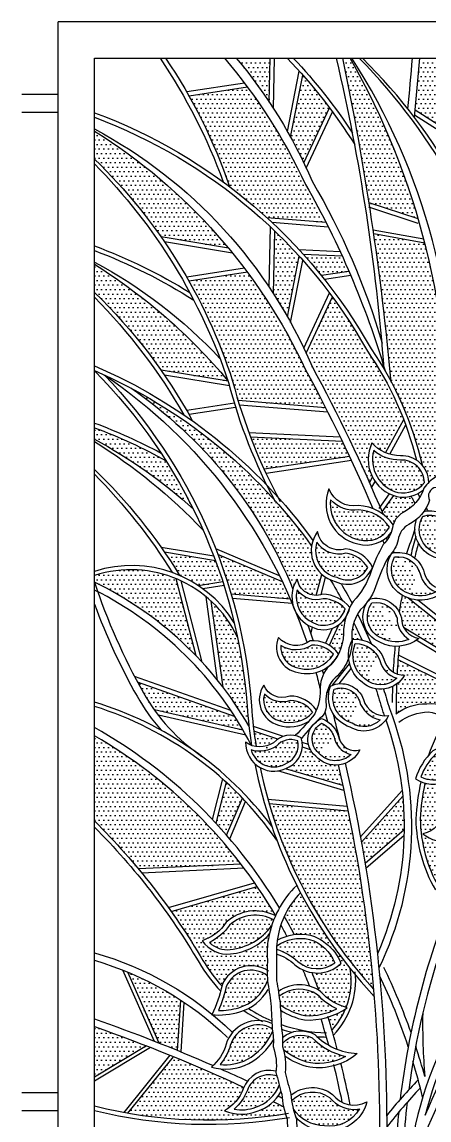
# Model space of a CAD drawing. Extents: x -6708 to 51378, y -17661 to 34250.
# Drawn here: x 38494 to 39056, y 4296 to 5809 of the extents above; entities that cross this region are included whole.
import ezdxf

# ---------------------------------------------------------------- set-up
doc = ezdxf.new("R2010")
doc.units = 0
doc.header["$LTSCALE"] = 5
doc.header["$MEASUREMENT"] = 0
doc.layers.get('0').update_dxf_attribs({"linetype": 'CONTINUOUS'})
for name, color, linetype in [('0-BCA', 33, 'CONTINUOUS'), ('1', 1, 'CONTINUOUS'), ('MET', 2, 'CONTINUOUS')]:
    doc.layers.add(name, color=color, linetype=linetype)
pattern_1 = [(0, (10450.8685, 8246.9115), (3.125, 6.25), [0, -6.25])]

msp = doc.modelspace()

# ---------------------------------------------------------------- hatches: boundary and pattern name
at = {"layer": 'MET'}
h = msp.add_hatch(dxfattribs=at)
h.set_pattern_fill('DOTS', color=256, scale=100, style=0)
h.set_pattern_definition(pattern_1)
h.paths.add_polyline_path([(38835.2, 5699.1), (38836.5, 5759.5), (38789.7, 5759.5, -0.028256)])
h.paths.add_polyline_path([(38918.3, 5691.2, 0.020153), (38881.7, 5736.1), (38864.7, 5650.5, -0.014801), (38882.9, 5615.2)])
h = msp.add_hatch(dxfattribs=at)
h.set_pattern_fill('DOTS', color=256, scale=100, style=0)
h.set_pattern_definition(pattern_1)
h.paths.add_polyline_path([(39049.8, 5504.7), (38979.4, 5517.3, -0.013052), (39003.5, 5313.1, -0.067332), (39045.9, 5198.9, -0.174695), (39055.3, 5175, -0.066106), (39065, 5182.3, -0.009125), (39081.3, 5217.3, 0.070612)])
h.paths.add_polyline_path([(38947, 5759.5), (38936.7, 5759.5, -0.012859), (38973, 5560.2), (39040.8, 5538, 0.058646)])
h = msp.add_hatch(dxfattribs=at)
h.set_pattern_fill('DOTS', color=256, scale=100, style=0)
h.set_pattern_definition(pattern_1)
h.paths.add_polyline_path([(39087.1, 5759.5), (39042.8, 5759.5, -0.00456), (39036.3, 5687.9), (39096.3, 5649.4, 0.02686)])
h.paths.add_polyline_path([(39096.2, 5585.1, 0.005662), (39096.7, 5608.3), (39077.2, 5617.3, -0.012032)])
h = msp.add_hatch(dxfattribs=at)
h.set_pattern_fill('DOTS', color=256, scale=100, style=0)
h.set_pattern_definition(pattern_1)
h.paths.add_polyline_path([(38832.1, 5539.6), (38913.6, 5533, 0.0123), (38885.3, 5585.4, 0.050651), (38805.2, 5719.8), (38724.6, 5707.4, -0.046527), (38780.5, 5582.5, -0.023137)])
h.paths.add_polyline_path([(38882.4, 5489, -0.013133), (38907.1, 5460), (38945.2, 5465.7, 0.004671), (38936, 5486.4)])
h = msp.add_hatch(dxfattribs=at)
h.set_pattern_fill('DOTS', color=256, scale=100, style=0)
h.set_pattern_definition(pattern_1)
h.paths.add_polyline_path([(38594.2, 5659.1), (38594.2, 5620.4, -0.04806), (38686.1, 5513.1), (38778.9, 5497.8, 0.079678)])
h.paths.add_polyline_path([(38784.7, 5314.4, 0.009498), (38792.3, 5287.6), (38913, 5277.7, 0.006702), (38885.3, 5330.1, 0.050651), (38805.2, 5464.5), (38724.6, 5452, -0.051095)])
h.paths.add_polyline_path([(38809.5, 5237.2, 0.016347), (38828.2, 5192.9), (38945.9, 5210.5, 0.002576), (38936.1, 5231)])
h = msp.add_hatch(dxfattribs=at)
h.set_pattern_fill('DOTS', color=256, scale=100, style=0)
h.set_pattern_definition(pattern_1)
h.paths.add_polyline_path([(38841, 5434.9, -0.013837), (38860.2, 5403.2), (38876.6, 5486.4, 0.016904), (38842.8, 5521.3)])
h.paths.add_polyline_path([(38973.3, 5174.4), (38977.5, 5182, -0.236339), (38976.9, 5229.2, 0.113645), (38995.7, 5215.7), (39020.6, 5261.5, 0.059522), (38970.6, 5355.5, 0.031016), (38922.4, 5430.4), (38886.2, 5352.8, -0.007434), (38894.3, 5334.6, -0.020135)])
h.paths.add_polyline_path([(38990.8, 5134.1, -0.000382), (38992.1, 5130.9, -0.085613), (39006.1, 5116.2, -0.211809), (39019.8, 5133.1, 0.089028), (39036.6, 5146.1, 0.001039), (39033, 5152.1, 0.001437), (39031.1, 5155.8, -0.115598), (39011.1, 5155.2, -0.020679), (39006.9, 5156.5)])
h = msp.add_hatch(dxfattribs=at)
h.set_pattern_fill('DOTS', color=256, scale=100, style=0)
h.set_pattern_definition(pattern_1)
h.paths.add_polyline_path([(38686.1, 5329.4), (38778.5, 5314.2, 0.000262), (38778.2, 5314.9, 0.079323), (38594.2, 5475.4), (38594.2, 5436.7, -0.04806)])
h = msp.add_hatch(dxfattribs=at)
h.set_pattern_fill('DOTS', color=256, scale=100, style=0)
h.set_pattern_definition(pattern_1)
h.paths.add_polyline_path([(38764.4, 5075.3, -0.019491), (38782.7, 5020.9), (38864.1, 5014, 0.008993), (38853.3, 5037.7)])
h.paths.add_polyline_path([(38644.2, 5305, -0.146878), (38867.9, 5027.8, -0.082965), (38873.8, 5041.3, 0.368074), (38900.1, 5019.1), (38907.8, 5048, -0.25418), (38893.6, 5087.1, 0.116693)])
h.paths.add_polyline_path([(38937.5, 4966, -0.069145), (38940.8, 4988.4, -0.093982), (38931.3, 4978.5), (38918.2, 4950.2, -0.09996), (38930.9, 4938.6, 0.115857)])
h.paths.add_polyline_path([(38951.8, 4981.3, 0.070049), (38949, 4964.4, -0.022195), (38949.4, 4958.2, -0.0826), (38962.7, 4957.8, 0.009056)])
h = msp.add_hatch(dxfattribs=at)
h.set_pattern_fill('DOTS', color=256, scale=100, style=0)
h.set_pattern_definition(pattern_1)
h.paths.add_polyline_path([(38730.7, 5137.7, 0.026278), (38693.1, 5204.6, 0.037889), (38594.2, 5250.2), (38594.2, 5234.3, -0.062663)])
h.paths.add_polyline_path([(38690.9, 5078.4, -0.012858), (38711.5, 5046.6, -0.045024), (38737.7, 5032.3), (38771.3, 5037.5, 0.010614), (38761.2, 5066.8)])
h = msp.add_hatch(dxfattribs=at)
h.set_pattern_fill('DOTS', scale=100, style=0)
h.set_pattern_definition(pattern_1)
edge = h.paths.add_edge_path()
edge.add_arc((38908, 4971.7), 42.9, 42.4347, 87.7573)
edge.add_arc((38900, 5045.7), 32.6, 216.1166, 287.2577, ccw=False)
edge.add_arc((38911.3, 5016.8), 38.8, 165.605, 247.4768)
edge.add_arc((38910.1, 5008.4), 30.6, 243.5251, 345.2523)
edge = h.paths.add_edge_path()
edge.add_arc((38935.6, 5035.9), 41.5, 31.3781, 82.4478)
edge.add_arc((38931.4, 5111.7), 35.9, 212.1859, 285.5371, ccw=False)
edge.add_arc((38936.6, 5080.7), 37.5, 161.5606, 257.0397)
edge.add_arc((38943.2, 5071.3), 31.1, 241.2384, 333.6474)
edge = h.paths.add_edge_path()
edge.add_arc((38956.3, 5083.1), 53.8, 33.8978, 87.578)
edge.add_arc((38951.9, 5179), 42.7, 221.2854, 278.9359, ccw=False)
edge.add_arc((38969.6, 5144.8), 50.2, 173.0921, 257.7815)
edge.add_arc((38968.8, 5131.3), 36.9, 254.6177, 330.3629)
edge = h.paths.add_edge_path()
edge.add_arc((39017.5, 5173.8), 31.8, 1.3562, 92.1256)
edge.add_arc((39015.8, 5263.2), 57.6, 230.757, 270.5639, ccw=False)
edge.add_arc((39024.3, 5206.2), 46.7, 164.5842, 255.2337)
edge.add_arc((39019.7, 5198.2), 37.9, 258.8615, 321.3503)
edge = h.paths.add_edge_path()
edge.add_arc((39056.9, 5101.2), 28.6, 7.5818, 110.6768, ccw=False)
edge.add_arc((39137.1, 5115.4), 53, 191.3468, 226.4304)
edge.add_arc((39083.3, 5125.5), 51.5, 248.9836, 289.6136, ccw=False)
edge.add_arc((39077.4, 5110.4), 35.3, 150.1777, 249.189, ccw=False)
edge = h.paths.add_edge_path()
edge.add_arc((39013, 5041.4), 31, 13.6108, 99.1965, ccw=False)
edge.add_arc((39078.1, 5057.4), 36, 194.1039, 248.4346)
edge.add_arc((39043.8, 5060.3), 41.9, 245.7438, 300.1079, ccw=False)
edge.add_arc((39038.9, 5055), 35.3, 151.2176, 249.4447, ccw=False)
edge = h.paths.add_edge_path()
edge.add_arc((38982.8, 4979.4), 29.8, 15.8061, 101.5558, ccw=False)
edge.add_arc((39045.7, 4987.7), 34.2, 180.282, 238.6534)
edge.add_arc((39010.7, 4997.1), 42.4, 241.5645, 294.0302, ccw=False)
edge.add_arc((39002.2, 4989.4), 31.8, 142.9301, 248.3543, ccw=False)
edge = h.paths.add_edge_path()
edge.add_arc((38954.7, 4917.9), 34.7, 18.9456, 91.3188, ccw=False)
edge.add_arc((39022, 4938.8), 35.9, 195.6588, 252.0736)
edge.add_arc((38988.6, 4928.2), 32.4, 228.2761, 313.6683, ccw=False)
edge.add_arc((38991.1, 4936.5), 40.5, 156.6453, 233.54, ccw=False)
at = {"layer": 'MET', "linetype": 'CONTINUOUS'}
h = msp.add_hatch(dxfattribs=at)
h.set_pattern_fill('DOTS', color=256, scale=100, style=0)
h.set_pattern_definition(pattern_1)
h.paths.add_polyline_path([(38799, 4833.4, 0.011269), (38787.5, 4852.2), (38653.7, 4899.4, 0.004849), (38661.7, 4884.8, 0.026856), (38676.8, 4861.1)])
h.paths.add_polyline_path([(38771.5, 4892.5, -0.03218), (38807.2, 4839.2, -0.010433), (38804.6, 4866.4, 0.03293), (38791.3, 4961.7, 0.095283), (38755, 5011.1)])
h.paths.add_polyline_path([(38733.8, 4936.2), (38706.5, 5042.1, 0.178368), (38594.2, 5046.4), (38594.2, 5037.4, -0.087067)])
at = {"layer": 'MET'}
h = msp.add_hatch(dxfattribs=at)
h.set_pattern_fill('DOTS', color=256, scale=100, style=0)
h.set_pattern_definition(pattern_1)
h.paths.add_polyline_path([(39052.5, 4869.6, -0.143846), (39079.6, 4864.5, -0.002967), (39083.4, 4895.4), (39012.8, 4930.4, 0.00581), (39011.5, 4910.9, 0.08905), (39021.9, 4908.9, -0.107789), (39010.9, 4896.8, 0.012105), (39010.4, 4856.1, -0.167276)])
h.paths.add_polyline_path([(39027, 5015.4, -0.01521), (39024.3, 5016.5, -0.039796), (39018.4, 5019.3, 0.007004), (39014.5, 4996.1, -0.058752), (39017.5, 4988.3, 0.123248), (39020.5, 4974.9), (39088.6, 4933.4, -0.002798), (39093, 4962.4)])
h = msp.add_hatch(dxfattribs=at)
h.set_pattern_fill('DOTS', scale=100, style=0)
h.set_pattern_definition(pattern_1)
edge = h.paths.add_edge_path()
edge.add_arc((38865, 4793.9), 26.4, 68.8835, 138.5713)
edge.add_arc((38822.4, 4844.1), 39.9, 252.055, 304.8191, ccw=False)
edge.add_arc((38841.7, 4815.7), 33.1, 196.8514, 303.465)
edge.add_arc((38847.7, 4812.7), 27.4, 296.5563, 372.3117)
edge = h.paths.add_edge_path()
edge.add_arc((38894.9, 4813.8), 31.5, 11.2351, 66.5484, ccw=False)
edge.add_arc((38954, 4828.8), 29.5, 197.5881, 258.9562)
edge.add_arc((38926.8, 4822.3), 31.1, 221.4504, 313.865, ccw=False)
edge.add_arc((38919.2, 4820.8), 24.8, 118.2448, 230.5735, ccw=False)
edge = h.paths.add_edge_path()
edge.add_arc((38934.3, 4864.6), 26.8, 19.782, 110.9838, ccw=False)
edge.add_arc((38995, 4884), 37, 196.1986, 259.531)
edge.add_arc((38965.8, 4869.3), 31.2, 238.147, 316.0107, ccw=False)
edge.add_arc((38960.1, 4878.3), 37.2, 162.3712, 253.1445, ccw=False)
edge = h.paths.add_edge_path()
edge.add_arc((38895.9, 4913.1), 37.3, 41.7668, 93.2044)
edge.add_arc((38872.4, 4982.4), 38.5, 236.7425, 303.7634, ccw=False)
edge.add_arc((38880.8, 4947.9), 29.6, 175.6353, 261.4581)
edge.add_arc((38887.5, 4959.2), 42, 254.6677, 329.647)
edge = h.paths.add_edge_path()
edge.add_arc((38864.7, 4837.6), 36.5, 33.2517, 90.0682)
edge.add_arc((38853.3, 4905.9), 33.7, 222.7691, 289.6208, ccw=False)
edge.add_arc((38857.8, 4875.1), 30.3, 164.9851, 254.9151)
edge.add_arc((38863.2, 4887), 43.2, 252.0503, 317.5348)
h = msp.add_hatch(dxfattribs=at)
h.set_pattern_fill('DOTS', scale=100, style=0)
h.set_pattern_definition(pattern_1)
edge = h.paths.add_edge_path()
edge.add_arc((39158.5, 4357.2), 24.5, 71.5768, 160.3033)
edge.add_arc((39108.7, 4387.2), 34.4, 275.7529, 320.8708, ccw=False)
edge.add_arc((39132.6, 4365.8), 24.2, 212.2523, 298.1657)
edge.add_arc((39124.3, 4381.5), 41.9, 298.0731, 358.5435)
edge = h.paths.add_edge_path()
edge.add_arc((39191.3, 4406.4), 19.8, 26.1456, 133.9812, ccw=False)
edge.add_arc((39229.3, 4435.8), 29, 225.6729, 278.075)
edge.add_arc((39209.8, 4416.7), 25.4, 261.6893, 337.9388, ccw=False)
edge.add_arc((39209.6, 4423.6), 32.3, 185.3549, 263.8417, ccw=False)
edge = h.paths.add_edge_path()
edge.add_arc((39187.3, 4481.9), 18.5, 34.7628, 132.7768, ccw=False)
edge.add_arc((39225.2, 4510.4), 29, 218.2828, 292.3511)
edge.add_arc((39213.5, 4485.3), 22.8, 245.8707, 355.6218, ccw=False)
edge.add_arc((39212.7, 4502.1), 38.6, 189.9909, 257.211, ccw=False)
edge = h.paths.add_edge_path()
edge.add_arc((39157.2, 4430), 23.6, 77.867, 156.4098)
edge.add_arc((39100.7, 4449.6), 36.3, 289.1803, 343.7899, ccw=False)
edge.add_arc((39130.4, 4427.5), 21.6, 214.3541, 330.787)
edge.add_arc((39110.7, 4451), 51.5, 318.5729, 362.2749)
edge = h.paths.add_edge_path()
edge.add_arc((39149.1, 4489.9), 36.5, 84.292, 151.3415)
edge.add_arc((39061.1, 4529.6), 60.2, 302.3873, 338.3712, ccw=False)
edge.add_arc((39111.1, 4491.9), 22.1, 216.6058, 298.1262)
edge.add_arc((39107.5, 4516.5), 46.2, 287.5358, 372.1232)
edge = h.paths.add_edge_path()
edge.add_arc((39184.2, 4558.2), 18.2, 31.6944, 158.7938, ccw=False)
edge.add_arc((39230.1, 4585.3), 35.1, 209.9539, 288.287)
edge.add_arc((39209.1, 4562.3), 33.6, 243.2441, 342.116, ccw=False)
edge.add_arc((39207.2, 4570.5), 40.4, 188.1268, 250.9374, ccw=False)
edge = h.paths.add_edge_path()
edge.add_arc((39140.3, 4575.6), 24.5, 80.198, 160.4093)
edge.add_arc((39069.6, 4597.9), 49.6, 284.6699, 343.5005, ccw=False)
edge.add_arc((39104.2, 4564.2), 26.3, 212.9125, 304.51)
edge.add_arc((39101.3, 4584.7), 45.7, 292.9115, 379.2699)
edge = h.paths.add_edge_path()
edge.add_arc((39176.6, 4631.3), 26.1, 50.9417, 146.4228, ccw=False)
edge.add_arc((39224.7, 4709.3), 65.8, 241.3063, 276.7007)
edge.add_arc((39192.2, 4658.6), 42.8, 254.3449, 339.8674, ccw=False)
edge.add_arc((39189.3, 4651.2), 34.8, 189.0064, 255.7128, ccw=False)
edge = h.paths.add_edge_path()
edge.add_arc((39127.7, 4645.8), 25.9, 81.1666, 174.8095)
edge.add_arc((39040, 4666.4), 64.5, 302.039, 343.5829, ccw=False)
edge.add_arc((39089.6, 4647.2), 38.7, 246.6656, 293.4272)
edge.add_arc((39085.4, 4656.3), 48.7, 293.6978, 378.0338)
edge = h.paths.add_edge_path()
edge.add_arc((39167.2, 4697.2), 25.2, 63.4248, 148.4833, ccw=False)
edge.add_arc((39201.8, 4761.3), 47.6, 240.683, 296.8199)
edge.add_arc((39179, 4731), 46, 262.8804, 344.6489, ccw=False)
edge.add_arc((39171.7, 4711.3), 26, 182.014, 273.4981, ccw=False)
edge = h.paths.add_edge_path()
edge.add_arc((39106.6, 4718.8), 26.3, 71.4014, 171.2686)
edge.add_arc((39041, 4723.5), 39.6, 299.7351, 359.1111, ccw=False)
edge.add_arc((39079.9, 4731.7), 46.8, 245.8155, 275.6657)
edge.add_arc((39068.7, 4730.6), 48.1, 289.1317, 375.8481)
edge = h.paths.add_edge_path()
edge.add_arc((39088.9, 4758.4), 48.3, 80.7215, 120.5242)
edge.add_arc((39126.8, 4737.1), 88.6, 134.7962, 158.931)
edge.add_arc((39061.2, 4802.6), 37.8, 242.9832, 296.3684)
edge.add_arc((39067.6, 4797.2), 30.3, 290.0811, 376.8318)
edge = h.paths.add_edge_path()
edge.add_arc((39152.2, 4777.1), 26.1, 43.1749, 157.2066, ccw=False)
edge.add_arc((39207.4, 4866.2), 79.9, 243.0519, 273.8288)
edge.add_arc((39163.8, 4809.2), 54, 261.6878, 335.0862, ccw=False)
edge.add_arc((39164.9, 4791.9), 37.1, 187.1713, 256.0957, ccw=False)
edge = h.paths.add_edge_path()
edge.add_arc((39132.1, 4851.9), 28.4, 53.8953, 190.5436, ccw=False)
edge.add_arc((39198.5, 4953.1), 92.7, 237.5778, 260.5634)
edge.add_arc((39116.5, 4932.7), 97.5, 276.0003, 313.2797, ccw=False)
edge.add_arc((39128.3, 4867.2), 31.6, 220.3688, 267.0518, ccw=False)
h = msp.add_hatch(dxfattribs=at)
h.set_pattern_fill('DOTS', color=256, scale=100, style=0)
h.set_pattern_definition(pattern_1)
h.paths.add_polyline_path([(39120.5, 4676.9, -0.001097), (39122.7, 4681.2, -0.005939), (39132.4, 4703, 0.044288), (39125.1, 4718.2, -0.003625), (39122.8, 4730.8, -0.324126), (39085.8, 4679.3, -0.198244), (39047.1, 4690.4, 0.361189), (39074.7, 4723.3, -0.501947), (39120, 4748.2, -0.000323), (39119.9, 4749.3, 0.156949), (39111.6, 4785, -0.101274), (39101.7, 4813, -0.03088), (39089.4, 4840, 0.039107), (39083.3, 4846, 0.036089), (39064.3, 4806.8, -0.176208), (39101.1, 4811.2, -0.424854), (39080.4, 4763.2, -0.17978), (39050, 4760.3, 0.041284), (39043.4, 4710.9, 0.127883), (39069.6, 4615.9, 0.188197), (39096, 4649.3, -0.318704)])
h = msp.add_hatch(dxfattribs=at)
h.set_pattern_fill('DOTS', color=256, scale=100, style=0)
h.set_pattern_definition(pattern_1)
h.paths.add_polyline_path([(38973.9, 4482), (38979.1, 4476.4, 0.028069), (38944, 4721.8), (38835.2, 4731.5, 0.111187)])
h.paths.add_polyline_path([(38899.3, 4797.3, -0.092086), (38892.2, 4806.1), (38880.9, 4809.8, -0.259894), (38862.9, 4782.9, -0.038094), (38857.7, 4780.1), (38936.7, 4756.9, 0.003299), (38930.3, 4785.3, -0.236624)])
h.paths.add_polyline_path([(38841.1, 4815.9, -0.060634), (38847.1, 4820.9), (38814.1, 4831.8, 0.008253), (38817.2, 4810.6, 0.187076)])
at = {"layer": 'MET', "linetype": 'CONTINUOUS'}
h = msp.add_hatch(dxfattribs=at)
h.set_pattern_fill('DOTS', color=256, scale=100, style=0)
h.set_pattern_definition(pattern_1)
h.paths.add_polyline_path([(38796.2, 4648.7, 0.099038), (38594.2, 4825.5), (38594.2, 4708.1, -0.023587), (38654.9, 4641.9)])
h.paths.add_polyline_path([(38835.4, 4552.6, -0.201809), (38782, 4524.8, -0.279095), (38742.9, 4543, 0.164509), (38775.9, 4568.4, -0.315427), (38843.8, 4577.4, -0.00052), (38843.9, 4577.7, 0.017344), (38818.5, 4617.8), (38700, 4583.4, -0.021153), (38743.8, 4515.8, 0.054369), (38770, 4480.6, 0.001844), (38770.3, 4481.9, -0.461655), (38832.4, 4502.1, -0.007468), (38832.7, 4516.9, -0.058651), (38834, 4545.8, -0.012704)])
h = msp.add_hatch(dxfattribs=at)
h.set_pattern_fill('DOTS', color=256, scale=100, style=0)
h.set_pattern_definition(pattern_1)
h.paths.add_polyline_path([(38798.2, 4739.6, 0.016289), (38775.8, 4761.5), (38761.5, 4705.1, -0.007974), (38776.4, 4688.7)])
h.paths.add_polyline_path([(38946.8, 4504.7, -0.047669), (38878.4, 4609.1, 0.085747), (38856, 4576.7, -0.010283), (38869.7, 4551.6, -0.088971), (38892.3, 4550.7, -0.090608), (38913, 4539.7, -0.140702), (38934.1, 4511.6, -0.233474), (38894.2, 4499, -0.009509), (38903.8, 4474.5, -0.012903), (38906.1, 4473, 0.152599), (38941.3, 4451.1, 0.136221)])
h.paths.add_polyline_path([(38940.5, 4449.1, -0.071251), (38916.3, 4437.8, -0.003893), (38921.7, 4419.6, 0.087448)])
at = {"layer": 'MET'}
h = msp.add_hatch(dxfattribs=at)
h.set_pattern_fill('DOTS', color=256, scale=100, style=0)
h.set_pattern_definition(pattern_1)
h.paths.add_polyline_path([(39021.2, 4696.4, 0.026131), (39019.3, 4742.1), (38962.3, 4679, -0.003305), (38967.3, 4650)])
h = msp.add_hatch(dxfattribs=at)
h.set_pattern_fill('DOTS', scale=100, style=0)
h.set_pattern_definition(pattern_1)
h.paths.add_polyline_path([(38838.5, 4563.8, -0.015951), (38841.4, 4571.9, 0.314344), (38780.5, 4564.5, -0.131146), (38752.7, 4540.6, 0.223388), (38781.4, 4530.8, 0.213147)])
h.paths.add_polyline_path([(38874.7, 4514.3, 0.347577), (38925.8, 4512.5, 0.222597), (38890.7, 4544.9, 0.206856), (38845.5, 4535.9, 0.009459), (38845.2, 4531.2, -0.11711)])
at = {"layer": 'MET', "linetype": 'CONTINUOUS'}
h = msp.add_hatch(dxfattribs=at)
h.set_pattern_fill('DOTS', color=256, scale=100, style=0)
h.set_pattern_definition(pattern_1)
h.paths.add_polyline_path([(38713.1, 4461.1, 0.046925), (38639.6, 4500), (38682.7, 4402.3, -0.003181), (38708.9, 4391.7)])
h.paths.add_polyline_path([(38665.9, 4398.2, 0.00864), (38594.2, 4424.6), (38594.2, 4355.1)])
h.paths.add_polyline_path([(38799.5, 4338.9, -0.013264), (38800.2, 4340.8, 0.011996), (38703.1, 4383.3), (38640.3, 4305.5, 0.084112), (38857.5, 4304.7, -0.018968), (38855, 4314.3, 0.001777), (38840.9, 4321.2, -0.11308), (38818.7, 4308, -0.19603), (38773.4, 4308.6, 0.170741)])
at = {"layer": 'MET'}
h = msp.add_hatch(dxfattribs=at)
h.set_pattern_fill('DOTS', scale=100, style=0)
h.set_pattern_definition(pattern_1)
h.paths.add_polyline_path([(38832.7, 4487.7, 0.000117), (38832.7, 4487.9, -0.003517), (38832.5, 4494.8, 0.489687), (38776, 4480.1, -0.048306), (38765.1, 4446.6, 0.074583), (38793.1, 4450.7, 0.23813)])
h.paths.add_polyline_path([(38848.8, 4466.4, -0.004907), (38850.1, 4456.3, -0.000458), (38850.2, 4454.8, 0.101386), (38884.5, 4439.8, 0.129701), (38928.6, 4449.1, -0.109915), (38902, 4468.5, 0.323746)])
h.paths.add_polyline_path([(38839.9, 4417.7, 0.01156), (38839.2, 4421.6, 0.000146), (38839.2, 4422.1, 0.472912), (38781.5, 4398.6, -0.105823), (38767.6, 4372.5, 0.145286), (38804.5, 4379.1, 0.159444)])
h.paths.add_polyline_path([(38892.1, 4374.5, 0.164545), (38940.6, 4383.6, -0.142619), (38894.4, 4409, 0.348834), (38853.5, 4401.3, -0.012315), (38853.3, 4397.1, -0.014463), (38854.7, 4392.6, 0.111348)])
h.paths.add_polyline_path([(38849.1, 4343.7, -0.00325), (38845.8, 4356.4, 0.420078), (38805.1, 4336.9, -0.122003), (38786.8, 4310.8, 0.14191), (38816.7, 4313.7, 0.223667)])
h.paths.add_polyline_path([(38911.6, 4287.8, 0.31487), (38959.5, 4311.1, -0.271394), (38918.3, 4326.9, 0.367571), (38866.1, 4322.8, 0.021902), (38868.3, 4311.6, 0.248649)])

# ---------------------------------------------------------------- linework, layer by layer
at = {"color": 3}
for p, q in [((38494.2, 5710, 0), (38544.2, 5710, 0)), ((38494.2, 5685, 0), (38544.2, 5685, 0)), ((38494.2, 4333.9, 0), (38544.2, 4333.9, 0)), ((38494.2, 4308.9, 0), (38544.2, 4308.9, 0))]:
    msp.add_line(p, q, dxfattribs=at)
at = {"layer": '0-BCA', "color": 3}
for p, q in [((38544.2, 4209.5), (38544.2, 5809.5)), ((39677.4, 5809.5, 0), (38544.2, 5809.5, 0))]:
    msp.add_line(p, q, dxfattribs=at)
at = {"layer": '1'}
for p, q in [((38835.2, 5699.1, 0), (38836.5, 5759.5, 0)), ((38841, 5690.2, 0), (38842.5, 5759.5, 0)), ((38860.2, 5658.5, 0), (38876.6, 5741.7, 0)), ((38801.1, 5725.2, 0), (38721.4, 5713, 0)), ((38864.7, 5650.5, 0), (38881.7, 5736.1, 0)), ((38805.2, 5719.8, 0), (38724.6, 5707.4, 0)), ((38882.9, 5615.2, 0), (38918.3, 5691.2, 0)), ((38886.2, 5608.1, 0), (38922.4, 5685.7, 0)), ((39096.5, 5642.1, 0), (39035.6, 5681.2, 0)), ((39096.3, 5649.4, 0), (39036.3, 5687.9, 0)), ((39040.8, 5538, 0), (38973, 5560.2, 0)), ((39040.8, 5531.6, 0), (38972.7, 5554, 0)), ((38913.6, 5533, 0), (38832.1, 5539.6, 0)), ((38835.2, 5443.7, 0), (38837, 5526.9, 0)), ((38916.7, 5526.7, 0), (38839.2, 5533, 0)), ((38778.9, 5497.8, 0), (38686.1, 5513.1, 0)), ((38841, 5434.9, 0), (38842.8, 5521.3, 0)), ((39048.5, 5510.1, 0), (38978.7, 5522.5, 0)), ((39049.8, 5504.7, 0), (38979.4, 5517.3, 0)), ((38784.7, 5490.8, 0), (38690.9, 5506.2, 0)), ((38933.2, 5492.5, 0), (38876.7, 5495.3, 0)), ((38860.2, 5403.2, 0), (38876.6, 5486.4, 0)), ((38864.7, 5395.1, 0), (38881.7, 5480.8, 0)), ((38936, 5486.4, 0), (38882.4, 5489, 0)), ((38801.1, 5469.9, 0), (38721.4, 5457.6, 0)), ((38805.2, 5464.5, 0), (38724.6, 5452, 0)), ((38945.2, 5465.7, 0), (38907.1, 5460, 0)), ((38947.6, 5460, 0), (38911.4, 5454.6, 0)), ((38882.9, 5359.9, 0), (38918.3, 5435.9, 0)), ((38886.2, 5352.8, 0), (38922.4, 5430.4, 0)), ((38778.5, 5314.2, 0), (38686.1, 5329.4, 0)), ((38780.3, 5307.8, 0), (38690.9, 5322.5, 0)), ((38787.1, 5284, 0), (38721.4, 5273.9, 0)), ((38913, 5277.7, 0), (38792.3, 5287.6, 0)), ((38788.8, 5278.2, 0), (38724.6, 5268.3, 0)), ((38916.2, 5271.4, 0), (38794.2, 5281.4, 0)), ((38995.7, 5215.7, 0), (39020.6, 5261.5, 0)), ((39001.4, 5213.6, 0), (39023.4, 5254.1, 0)), ((38933.2, 5237.2, 0), (38807.2, 5243.3, 0)), ((38936.1, 5231, 0), (38809.5, 5237.2, 0)), ((38945.9, 5210.5, 0), (38828.2, 5192.9, 0)), ((38948.5, 5204.8, 0), (38830.8, 5187.2, 0)), ((38973.3, 5174.4, 0), (38977.5, 5182, 0)), ((38976.4, 5167.5, 0), (38981.1, 5176.1, 0)), ((38987, 5139, 0), (39001.2, 5158.8, 0)), ((38990.8, 5134.1, 0), (39006.9, 5156.5, 0)), ((38758.8, 5073.3, 0), (38686.1, 5085.2, 0)), ((38761.2, 5066.8, 0), (38690.9, 5078.4, 0)), ((38849.3, 5045.9, 0), (38761.4, 5083.1, 0)), ((38853.3, 5037.7, 0), (38764.4, 5075.3, 0)), ((38706.5, 5042.1, 0), (38733.8, 4936.2, 0)), ((38900.1, 5019.1, 0), (38907.8, 5048, 0)), ((38906.6, 5019.9, 0), (38913, 5044.1, 0)), ((38713.5, 5039, 0), (38742.3, 4927.2, 0)), ((38771.3, 5037.5, 0), (38737.7, 5032.3, 0)), ((38772.9, 5032.7, 0), (38743.7, 5028.2, 0)), ((38764.1, 4901.9, 0), (38748.1, 5017.1, 0)), ((38771.5, 4892.5, 0), (38755, 5011.1, 0)), ((38864.6, 5014, 0), (38782.7, 5020.9, 0)), ((38866.8, 5007.8, 0), (38784.5, 5014.7, 0)), ((39093, 4962.4, 0), (39027, 5015.4, 0)), ((39094.7, 4968.7, 0), (39040.2, 5012.4, 0)), ((38892.5, 4966.6, 0), (38894.7, 4975.1, 0)), ((38912.9, 4952.9, 0), (38922.6, 4974, 0)), ((38918.2, 4950.2, 0), (38931.3, 4978.5, 0)), ((39089.1, 4933.1, 0), (39020.5, 4974.9, 0)), ((39087.7, 4927, 0), (39038, 4957.2, 0)), ((39084.2, 4901.7, 0), (39013.3, 4936.8, 0)), ((39083.4, 4895.4, 0), (39012.8, 4930.4, 0)), ((38782.1, 4860.5, 0), (38649.5, 4907.2, 0)), ((38787.5, 4852.2, 0), (38653.7, 4899.4, 0)), ((38799, 4833.4, 0), (38676.8, 4861.1, 0)), ((38803, 4826.3, 0), (38682.3, 4853.7, 0)), ((38854.9, 4824.7, 0), (38813.3, 4838.4, 0)), ((38847.1, 4820.9, 0), (38814.1, 4831.8, 0)), ((38889.3, 4813.3, 0), (38880.8, 4816.1, 0)), ((38892.2, 4806.1, 0), (38880.9, 4809.8, 0)), ((38938.1, 4750.2, 0), (38846.9, 4777, 0)), ((38936.7, 4756.9, 0), (38857.7, 4780.1, 0)), ((38770.8, 4766.1, 0), (38756.7, 4710.3, 0)), ((38775.8, 4761.5, 0), (38761.5, 4705.1, 0)), ((38776.4, 4688.7, 0), (38798.2, 4739.6, 0)), ((38942.8, 4727.9, 0), (38833.4, 4737.7, 0)), ((38961, 4686.4, 0), (39018.5, 4750.2, 0)), ((38962.3, 4679, 0), (39019.3, 4742.1, 0)), ((38780.7, 4683.6, 0), (38802.7, 4734.9, 0)), ((38944, 4721.8, 0), (38835.2, 4731.5, 0)), ((38967.3, 4650, 0), (39021.2, 4696.4, 0)), ((38968.5, 4643.1, 0), (39021.1, 4688.3, 0)), ((38796.2, 4648.7, 0), (38654.9, 4641.9, 0)), ((38800.6, 4642.9, 0), (38659.7, 4636.2, 0)), ((38696.3, 4588.6, 0), (38814.9, 4623, 0)), ((38700, 4583.4, 0), (38818.5, 4617.8, 0)), ((38632.9, 4502.7, 0), (38676.7, 4404.7, 0)), ((38639.6, 4500, 0), (38682.8, 4402.2, 0)), ((38708.9, 4391.7, 0), (38713.1, 4461.1, 0)), ((38713.8, 4389.7, 0), (38718, 4457.9, 0)), ((38665.9, 4398.2, 0), (38594.2, 4355.1, 0)), ((38671.7, 4395.9, 0), (38594.2, 4349.3, 0)), ((38698.2, 4385.3, 0), (38634.6, 4306.3, 0)), ((38702.9, 4383.1, 0), (38640, 4305.1, 0))]:
    msp.add_line(p, q, dxfattribs=at)
at = {"layer": '1', "color": 1}
for p, q in [((38888.9, 4976.5, 0), (38889.2, 4977.8, 0)), ((38922.3, 4895.1, 0), (38946.1, 4924.9, 0)), ((38931.7, 4897.3, 0), (38948.4, 4918.1, 0)), ((38914.5, 4885.3, 0), (38918.8, 4890.7, 0))]:
    msp.add_line(p, q, dxfattribs=at)
at = {"layer": '1', "color": 1, "elevation": 0}
msp.add_lwpolyline([(38594.2, 5759.5), (39627.4, 5759.5), (39627.4, 4259.5), (38594.2, 4259.5)], close=True, dxfattribs=at)
for points in [[(38684.6, 5759.5, -0.062235), (38771.7, 5589.1)], [(38692.3, 5759.5, -0.067407), (38780.5, 5582.5)], [(38773.6, 5759.5, -0.067075), (38885.3, 5585.4, -0.05785), (38994.9, 5328.6)], [(38789.7, 5759.5, -0.074781), (38894.3, 5590, -0.062226), (38990.8, 5366.8)], [(38860, 5759.5, -0.052671), (38953.1, 5640.4)], [(38868.4, 5759.5, -0.045454), (38950.1, 5656.3)], [(38594.2, 5684.4, -0.178456), (38975.7, 5358.7, -0.096899), (39045.9, 5198.9, -0.096899)], [(38594.2, 5678, -0.177765), (38970.6, 5355.5, -0.092459), (39038.1, 5205.5)], [(38594.2, 5662.1, -0.170667), (38894.3, 5334.6, -0.025471), (38992.1, 5130.9, -0.025471)], [(38594.2, 5659.1, -0.144811), (38885.3, 5330.1, -0.024063), (38977.9, 5138.8)], [(38594.2, 5620.4, -0.124211), (38784.7, 5314.4, 0.060983), (38850.5, 5148.3)], [(38594.2, 5613.8, -0.116043), (38779, 5312.6, 0.059542), (38843.4, 5148.3)], [(38594.2, 5500.7, -0.05056), (38725.7, 5436.5, -0.05056)], [(38594.2, 5494.3, -0.053412), (38731.3, 5425.8, -0.053412)], [(38594.2, 5478.4, -0.081994), (38767.3, 5345.6, -0.081994)], [(38594.2, 5475.4, -0.079323), (38778.2, 5314.9, -0.079323)], [(38594.2, 5436.7, -0.076189), (38729.6, 5259.3, -0.076189)], [(38594.2, 5430.1, -0.066253), (38717.3, 5267.9, -0.066253)], [(38594.2, 5335.5, -0.135368), (38895.4, 5094.8, -0.135368)], [(38594.2, 5328.9, -0.136266), (38893.6, 5087.1, -0.136266)], [(38594.2, 5328.4, -0.179286), (38804.6, 4866.4, 0.020822), (38810.9, 4812.2, 0.020822)], [(38608.2, 5322.7, -0.174426), (38810.6, 4866.9, 0.021817), (38817.2, 4810.6, 0.021817)], [(38608.2, 5322.7, -0.16432), (38887.4, 4953.5, -0.16432)], [(38644.2, 5305, -0.146878), (38867.9, 5027.8)], [(38594.2, 5256.6, -0.034826), (38686.2, 5215.1, -0.034826)], [(38594.2, 5250.2, -0.037889), (38693.1, 5204.6, -0.037889)], [(38594.2, 5234.3, -0.062663), (38730.7, 5137.7, -0.062663)], [(38594.2, 5231.2, -0.062646), (38744, 5109.1, -0.062646)], [(39055.3, 5175, 0.414967), (39016.2, 5211.6, -0.218355), (38976.9, 5229.2, 0.473511), (39011.1, 5155.2, 0.226882), (39047.8, 5164.5, 0.226882)], [(38594.2, 5192.6, -0.063803), (38711.5, 5046.6, -0.063803)], [(38594.2, 5186, -0.056319), (38701.7, 5050, -0.056319)], [(39065, 5182.3, 0.125344), (39048.6, 5166.6, -0.1907), (39019.8, 5133.1, 0.252134), (39005.3, 5112.1, -0.139232), (38992.3, 5089, 0.045981), (38975.8, 5052.6, -0.111), (38951, 5010.6, 0.144561), (38937.5, 4966, -0.22353), (38914.9, 4918.8, 0.165363), (38905.4, 4888.3, -0.118044), (38897.9, 4855.6, -0.037668), (38870.8, 4825.7)], [(39065.2, 5167.9, 0.539757), (39056.4, 5150.1, -0.1907), (39027.6, 5116.6, 0.252134), (39013.1, 5095.6, -0.139232), (39000, 5072.6, 0.045981), (38983.6, 5036.1, -0.140758), (38961.1, 4999.5, 0.155026), (38949, 4964.4, -0.256829), (38922.7, 4902.3, 0.165363), (38913.1, 4871.8, -0.297505), (38905.2, 4849.6, 0.043785), (38879.7, 4821.7, 0.096099)], [(39006.1, 5116.2, 0.242831), (38958.2, 5142.8, -0.358992), (38917.6, 5166, 0.464995), (38957.6, 5089.9, 0.308457), (39003.3, 5105.8, 0.308457)], [(39036.6, 5146.1, 0.001039), (39033, 5152.1, 0.001437), (39031.1, 5155.8, 0.001437)], [(39043.3, 5154.4, 0.000437), (39041.7, 5157, 0.000975), (39040.4, 5159.5, 0.000975)], [(39048.4, 5134.7, -0.446759), (39091.1, 5106, 0.203971), (39112, 5075.7, -0.225979), (39062.7, 5071.8, -0.405502), (39038.4, 5123.9, -0.405502)], [(39054.3, 5135.6, 0.000738), (39051.8, 5140)], [(38919.4, 5040.7, -0.011685), (38936.1, 5011.7, -0.011685)], [(38594.2, 5037.4, 0.048703), (38661.7, 4884.8, 0.115508), (38742.3, 4797.1, 2.030008)], [(38934.3, 5035.3, -0.010748), (38949.4, 5008.1, -0.010748)], [(38594.2, 5007.1, 0.040385), (38653, 4879.9, 0.052907), (38686.2, 4833.2)], [(38951.8, 4981.3, -0.009056), (38962.7, 4957.8, -0.009056)], [(38957, 4993.3, -0.015428), (38975.8, 4952.6)], [(38888.2, 4978.4, -0.007464), (38896, 4956.4, -0.007464)], [(38899.6, 4912.7, -0.008093), (38905.4, 4890, -0.008093)], [(38908.5, 4916, -0.001827), (38910, 4910.5, -0.001827)], [(38900.2, 4860.9, 0.260156), (38863.5, 4880.1, -0.410248), (38827.7, 4895.3, 0.512348), (38848.2, 4840.1, 0.222218), (38889.5, 4845.4, 0.452913)], [(38982.2, 4890.3, -0.011185), (38991.4, 4859.9, -0.004206), (38994, 4853, -0.004206)], [(38992.8, 4889.9, -0.009761), (39000.9, 4863.1, -0.208179), (38986.4, 4505.4)], [(38895.2, 4857.6, 0.253116), (38864.6, 4874.1, -0.30026), (38828.5, 4883, 0.413856), (38849.9, 4845.9, 0.293768), (38895.1, 4857.8, 0.293768)], [(38915.6, 4888.5, -0.002112), (38917.1, 4882.1)], [(39010, 4855.8, -0.168907), (39052.5, 4869.6, -0.249457), (39095, 4852.2, 0.03088), (39107.3, 4825.1, 0.100136), (39117.1, 4797.5, -0.158377), (39125.5, 4761.5, 0.008948), (39130.7, 4730.4, -0.100671), (39143.3, 4694.4, -0.062282), (39145.5, 4665.2, 0.120989), (39152.9, 4633.2, -0.052555), (39156.2, 4608.7, 0.089477), (39162.7, 4565, 0.022272), (39164, 4536.7, -0.097925), (39168.2, 4503.5, -0.050393), (39172.6, 4471.5, -0.112896), (39174.7, 4441.5, 0.1518), (39173.7, 4404.8, -0.192061), (39175.1, 4351.9, -16.256874)], [(38912, 4858.5, -0.001567), (38915.6, 4845.1)], [(38922.9, 4856.5, -0.004312), (38932.4, 4819.4)], [(38996, 4847.5, -0.190731), (38984.4, 4524.9)], [(39014, 4844.5, -0.14309), (39054.8, 4858.5, -0.184664), (39089.4, 4840, 0.03088), (39101.7, 4813, 0.100136), (39111.4, 4785.3, -0.158377), (39119.9, 4749.3, 0.008948), (39125.1, 4718.2, -0.100671), (39137.7, 4682.3, -0.062282), (39139.9, 4653, 0.120989), (39147.3, 4621.1, -0.052555), (39150.6, 4596.6, 0.089477), (39157.1, 4552.8, 0.022272), (39158.4, 4524.5, -0.097925), (39162.5, 4491.3, -0.050393), (39167, 4459.3, -0.209993), (39166.7, 4433.6, 0.197948), (39168.1, 4392.6, -0.229576), (39169.4, 4351.1, -16.256874)], [(39078.4, 4849.7, 0.045842), (39054.7, 4798.4)], [(38843.9, 4577.7, 0.130713), (38594.2, 4825.5)], [(38879.3, 4822.9, 0.332028), (38841.1, 4815.9, -0.311183), (38802.7, 4816.5, 0.601436), (38862.9, 4782.9, 0.370087), (38879.3, 4822.9, 1.078008)], [(38874.5, 4818.5, 0.313802), (38845.1, 4811.3, -0.234383), (38810.1, 4806.1, 0.501929), (38859.9, 4788.1, 0.343134), (38874.5, 4818.5, 0.343134)], [(38815.4, 4786.9, 0.133926), (38969.4, 4478)], [(38930.3, 4785.3, -0.060065), (38987, 4259.5)], [(38940, 4787.6, -0.060068), (38997, 4259.3)], [(38822.6, 4781.7, 0.131383), (38973.9, 4482)], [(39044.3, 4762.2, 0.04199), (39037.4, 4711, 0.127799), (39064.3, 4613.1)], [(39050, 4760.3, 0.041284), (39043.4, 4710.9, 0.127883), (39069.6, 4615.9)], [(38594.2, 4708.1, -0.064232), (38743.8, 4515.8, 0.054369), (38770, 4480.6, 0.054369)], [(38594.2, 4699.6, -0.062647), (38738.6, 4512.8, 0.059051), (38768.3, 4473.7, 0.059051)], [(38873.1, 4619.3, 0.157299), (38834, 4545.8, 0.058651), (38832.7, 4516.9, 0.014697), (38832.7, 4487.9, -0.015354), (38837.4, 4456.3, -0.010415), (38839.2, 4421.6, -0.071318), (38840.6, 4397.1, -0.112487), (38844.5, 4361.5, 0.007782), (38852.4, 4331.3, 0.067424), (38860, 4297, 0.073523), (38866, 4259.5)], [(38878.4, 4609.1, 0.156748), (38846.7, 4545.8, 0.058651), (38845.4, 4516.9, 0.014697), (38845.4, 4487.9, -0.015354), (38850.1, 4456.3, -0.010415), (38852, 4421.6, -0.071318), (38853.3, 4397.1, -0.112487), (38857.2, 4361.5, 0.007782), (38865.1, 4331.3, 0.067424), (38872.7, 4297, 0.073523), (38878.7, 4259.5)], [(39087.2, 4602.6, 0.066433), (39015.8, 4324.4, 0.066433)], [(38843.2, 4577.7, 0.312643), (38775.9, 4568.4, -0.164509), (38742.9, 4543, 0.279095), (38782, 4524.8, 0.205451), (38836.1, 4553.4, 2.951473)], [(38841.4, 4571.9, 0.314344), (38780.5, 4564.5, -0.131146), (38752.7, 4540.6, 0.223388), (38781.4, 4530.8, 0.213147), (38838.5, 4563.8, 0.20574)], [(38869.7, 4551.6, 0.010283), (38856, 4576.7, 0.010283)], [(38859.6, 4549.3, 0.006383), (38851.3, 4564.7, 0.006383)], [(38845.6, 4536, -0.206182), (38890.7, 4544.9, -0.222597), (38925.8, 4512.5, -0.089432)], [(38846.3, 4543.6, -0.187596), (38892.3, 4550.7, -0.090608), (38913, 4539.7, 2.189733)], [(39077, 4546.9, 0.050134), (39027.5, 4337.5, 0.050134)], [(38594.2, 4526.4, -0.122754), (38784.7, 4416.7)], [(38845.4, 4531.2, -0.116422), (38874.7, 4514.3, 0.347577), (38925.8, 4512.5, 0.347577)], [(38913, 4539.7, -0.140702), (38934.1, 4511.6, -0.140702)], [(38594.2, 4516, -0.121121), (38777.8, 4409.5)], [(38845, 4525, -0.111431), (38870.7, 4509.8, 0.385382), (38934.1, 4511.6, 0.385382)], [(38834, 4501.2, 0.474677), (38770.3, 4481.9, -0.061522), (38755.9, 4441, 0.097386), (38794.8, 4445, 0.196314), (38833.9, 4476, 2.951473)], [(38832.5, 4494.8, 0.489687), (38776, 4480.1, -0.048306), (38765.1, 4446.6, 0.074583), (38793.1, 4450.7, 0.23813), (38832.7, 4487.7, 0.196463)], [(38891, 4480.1, 0.00894), (38881.7, 4502.8, 0.00894)], [(38903.8, 4474.5, 0.009509), (38894.2, 4499, 0.009509)], [(38923.7, 4413, 0.222034), (38953.9, 4500.3, 1.559764)], [(38941.3, 4451.1, 0.136221), (38946.8, 4504.7)], [(38850.7, 4447.2, 0.090465), (38883.7, 4433.8, 0.167574), (38942.9, 4450.7, -0.158491), (38906.1, 4473, 0.31014), (38847.8, 4473.2, 0.321507)], [(38850.2, 4454.8, 0.101386), (38884.5, 4439.8, 0.129701), (38928.6, 4449.1, -0.109915), (38902, 4468.5, 0.323746), (38848.8, 4466.4, 0.305746)], [(39050.3, 4302.7, -0.028347), (39137.1, 4473.5)], [(38594.2, 4435.2, -0.019811), (38757.9, 4370.9)], [(38800.2, 4446.8, 0.035559), (38825.7, 4431.8, 0.035559)], [(38806.6, 4449.7, 0.045318), (38838.8, 4432.4, 0.045318)], [(38917.2, 4399, 0.007854), (38906.6, 4435.4, 0.007854)], [(38929.1, 4393.3, 0.009672), (38916.1, 4438.5, 0.009672)], [(38921.5, 4419.4, 0.088172), (38940.5, 4449.1)], [(38594.2, 4424.6, -0.025172), (38800.2, 4340.8)], [(38839, 4428.9, 0.450681), (38775.7, 4400.3, -0.148254), (38755.4, 4368.7, 0.187658), (38807.3, 4373.8, 0.132224), (38840.9, 4406.5, 0.497796)], [(38839.2, 4422.1, 0.472912), (38781.5, 4398.6, -0.105823), (38767.6, 4372.5, 0.145286), (38804.5, 4379.1, 0.159444), (38839.9, 4417.7, 0.12411)], [(38851.7, 4427.4, 0.078817), (38914.1, 4416.2)], [(38852.1, 4420.9, 0.017636), (38866.2, 4416.8, 0.017636)], [(38853.5, 4409.6, -0.311484), (38898, 4413.8, 0.188383), (38956.6, 4387.5, -0.215235), (38891, 4368.6, -0.094051), (38856.7, 4383.7)], [(38853.5, 4401.3, -0.348834), (38894.4, 4409, 0.142619), (38940.6, 4383.6, -0.164545), (38892.1, 4374.5, -0.111348), (38854.7, 4392.6, -0.105573)], [(38901, 4410.9, 0.015696), (38914, 4410.2)], [(39042.9, 4259.5, -0.024257), (39111.8, 4407.1, -0.024257)], [(38768.2, 4366.4, -0.004578), (38805.1, 4349.5)], [(38844.7, 4363, 0.393332), (38799.5, 4338.9, -0.170741), (38773.4, 4308.6, 0.19603), (38818.7, 4308, 0.189489), (38851.4, 4334.8, 0.189489)], [(38936, 4320.2, 0.011142), (38924.1, 4372.6, 0.011142)], [(38946.9, 4316.9, 0.012097), (38934, 4374.3, 0.012097)], [(38846.4, 4356.1, 0.426444), (38805.1, 4336.9, -0.122003), (38786.8, 4310.8, 0.14191), (38816.7, 4313.7, 0.223667), (38849.1, 4343.7, 0.195523)], [(38847.7, 4329, -0.000653), (38852.9, 4326.5)], [(38848.1, 4329.6, -0.000692), (38848.8, 4328.5)], [(38865.2, 4330.1, -0.345455), (38922.5, 4331.2, 0.363771), (38969.8, 4320.7, -0.384388), (38911.3, 4281.8, -0.235997), (38871.5, 4300.5)], [(38866.1, 4322.8, -0.367571), (38918.3, 4326.9, 0.271394), (38959.5, 4311.1, -0.31487), (38911.6, 4287.8, -0.248649), (38868.3, 4311.6, -0.283444)], [(38594.2, 4315.2, 0.104198), (38862, 4305.4)], [(38840.9, 4321.2, -0.001777), (38855, 4314.3)], [(39025.3, 4320.1, 0.014161), (39020, 4259.5)], [(38594.2, 4309, 0.103623), (38863, 4299.5)], [(39013.8, 4306.8, 0.010932), (39010, 4259.5)]]:
    msp.add_lwpolyline(points, format="xyb", dxfattribs=at)
for points in [[(39049.3, 5174.5, 0.418152), (39016.3, 5205.6, -0.175458), (38979.3, 5218.6, 0.417538), (39012.4, 5161, 0.279623)], [(39000.9, 5113.1, 0.238603), (38958.6, 5136.8, -0.256991), (38919.8, 5150.8, 0.38732), (38959, 5095.7, 0.343085)], [(39046.8, 5127.9, -0.482854), (39085.2, 5105, 0.154289), (39100.6, 5077, -0.179163), (39064.8, 5077.4, -0.461066)], [(38977.7, 5057.9, 0.251803), (38940.5, 5083.2, -0.458485), (38901.9, 5106.9, 0.537347), (38926.1, 5038.4, 0.446147)], [(38971, 5057.5, 0.226597), (38941, 5077.1, -0.33145), (38901, 5092.5, 0.442508), (38928.2, 5044.1, 0.426582)], [(39004.3, 5077.3, -0.414303), (39049, 5050.1, 0.350219), (39078.8, 5027.5, -0.319457), (39024.3, 5016.5, -0.476626)], [(39008.1, 5072, -0.391824), (39043.2, 5048.7, 0.241606), (39064.8, 5024, -0.24176), (39026.6, 5022, -0.456924)], [(38946.2, 5002.3, 0.223258), (38908.8, 5020.6, -0.465813), (38873.8, 5041.3, 0.46848), (38893.9, 4975.5, 0.501171)], [(38939.7, 5000.6, 0.200376), (38909.7, 5014.5, -0.320781), (38873.7, 5026.5, 0.373248), (38896.4, 4981, 0.475515)], [(38973.5, 5013.9, -0.418208), (39017.5, 4988.3, 0.375782), (39041.4, 4959.8, -0.303142), (38987.9, 4954.4, -0.511006)], [(38976.9, 5008.6, -0.39265), (39011.5, 4987.5, 0.260347), (39027.9, 4958.4, -0.23301), (38990.5, 4959.9, -0.495449)], [(38930.9, 4938.6, 0.265182), (38891.7, 4956.2, -0.39236), (38847.8, 4961.1, 0.481), (38875.1, 4912.8, 0.361947)], [(38923.7, 4937.9, 0.228285), (38893.8, 4950.3, -0.301065), (38851.3, 4950.1, 0.393018), (38876.4, 4918.7, 0.339354)], [(38950, 4958.3, -0.353852), (38993.2, 4930.9, 0.336315), (39021.9, 4908.9, -0.473401), (38963.2, 4899.3, -0.369671)], [(38953.9, 4952.5, -0.326721), (38987.5, 4929.2, 0.251251), (39011, 4904.7, -0.39085), (38967, 4903.9, -0.3487)], [(38919.9, 4894.1, -0.448313), (38965.2, 4875.5, 0.375465), (38999.5, 4853.3, -0.441065), (38946.9, 4837.3, -0.431955)], [(38924.7, 4889.6, -0.420371), (38959.5, 4873.7, 0.283595), (38988.3, 4847.6, -0.353449), (38949.4, 4842.8, -0.418172)], [(38907.2, 4849.2, -0.263581), (38931.6, 4821.4, 0.398737), (38960.2, 4806.1, -0.531899), (38899.3, 4797.3, -0.558843)], [(38907.5, 4842.7, -0.246148), (38925.8, 4819.9, 0.274357), (38948.3, 4799.8, -0.426612), (38903.5, 4801.7, -0.53355)], [(39101.1, 4811.2, 0.196169), (39060.6, 4804.7, 0.121333), (39036.8, 4766.3, 0.267544), (39080.4, 4763.2, 0.424854)], [(39096.6, 4806, 0.175439), (39064.3, 4800, 0.105699), (39044.1, 4768.9, 0.237244), (39078, 4768.7, 0.397699)], [(39119.9, 4748.3, 0.500179), (39074.7, 4723.3, -0.361189), (39047.1, 4690.4, 0.198244), (39085.8, 4679.3, 0.417673)]]:
    msp.add_lwpolyline(points, format="xyb", close=True, dxfattribs=at)
for points in [[(38973.9, 4482), (38979.1, 4476.4)], [(38969.4, 4478), (38979.9, 4466)]]:
    msp.add_lwpolyline(points, dxfattribs=at)
at = {"layer": '1', "color": 1}
for centre, radius, start, end in [((36208.5, 5123.4, 0), 2792.9, 4.256, 13.1642), ((35080.9, 4953.7, 0), 3939, 5.2359, 11.8042), ((38052.9, 5250.3, 0), 1028.9, 358.1619, 29.6615), ((38206.1, 5280.8, 0), 883.9, 357.0203, 32.7874), ((38397.5, 5202.7, 0), 791, 12.1935, 44.7421), ((38416.5, 5207, 0), 777.7, 12.5759, 45.2653), ((35116.8, 6079.4, 0), 3929, 354.3058, 355.3289), ((35116.8, 6079.4, 0), 3939, 354.1528, 355.3408), ((40031.2, 4753.7, 0), 1057, 160.2906, 162.2159), ((38119.3, 4615.1, 0), 995.6, 28.5391, 28.8152), ((38119.3, 4615.1, 0), 1001.6, 28.6833, 28.8592), ((39844.4, 4868.7, 0), 839.6, 163.9825, 165.8364), ((39851.4, 4866, 0), 841.1, 164.4856, 165.9135), ((38119.3, 4615.1, 0), 995.6, 27.4777, 27.5107), ((38119.3, 4615.1, 0), 1001.6, 27.5252, 27.6707), ((38645.5, 4893.8, 0), 166.4, 31.754, 107.9259), ((38644.6, 4891.9, 0), 162.5, 25.4214, 108.0406), ((38375.6, 4589.1, 0), 498.8, 30.0893, 63.9987), ((38375.2, 4588.7, 0), 489.4, 27.1922, 63.4071), ((39844.4, 4868.7, 0), 839.6, 169.6676, 171.2728), ((39844.4, 4868.7, 0), 839.6, 174.5247, 176.93), ((39851.4, 4866, 0), 841.1, 174.3439, 176.9422), ((39844.4, 4868.7, 0), 839.6, 178.31, 179.8112), ((39851.4, 4866, 0), 841.1, 177.8996, 180.6737), ((38455.4, 4413.4, 0), 479.1, 36.8858, 73.1536), ((38451.1, 4407.2, 0), 480.6, 34.8349, 72.6703), ((38253.1, 4232.3, 0), 694.3, 30.8447, 60.5747), ((38211, 4126, 0), 869.7, 19.5101, 25.9043), ((38211, 4126, 0), 859.7, 18.3689, 25.4334), ((39504.2, 4189.5, 0), 467.8, 143.3249, 165.9949), ((39504.2, 4189.5, 0), 477.8, 144.9511, 171.1366), ((39908.5, 4428.4, 0), 861.8, 179.0493, 184.8202), ((38211, 4126, 0), 869.7, 15.3322, 18.1974), ((38211, 4126, 0), 859.7, 13.5545, 16.9413), ((39571.2, 3838.1, 0), 738.2, 135.9436, 141.0402), ((39571.2, 3838.1, 0), 728.2, 136.4201, 142.017)]:
    msp.add_arc(centre, radius, start, end, dxfattribs=at)

doc.saveas('drawing.dxf')
